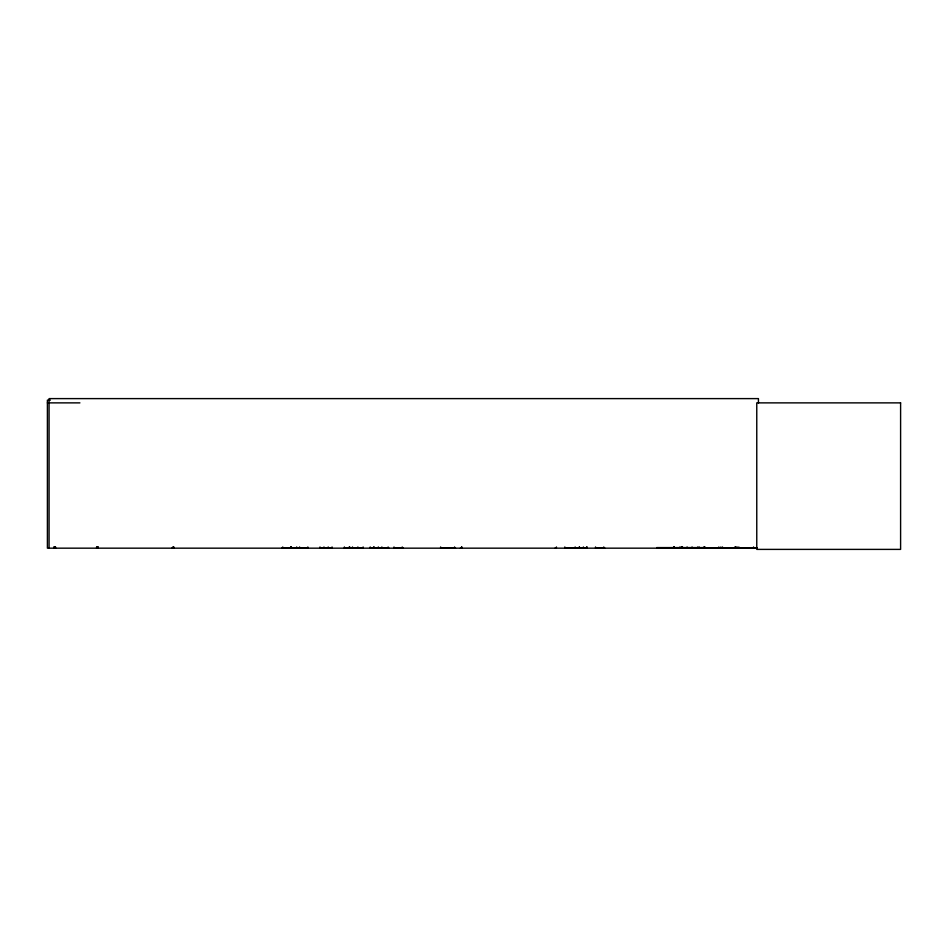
<?xml version="1.0" encoding="UTF-8"?>
<svg xmlns="http://www.w3.org/2000/svg" width="948" height="948" viewBox="0 0 948 948"><rect width="100%" height="100%" fill="white"/><g stroke="black" fill="none" stroke-linecap="round" stroke-linejoin="round"><path stroke-width="1.42" d="M564.807 548.122L586.942 548.051L564.818 547.98M172.477 548.027L173.069 547.873M282.504 548.027L296.558 547.873L281.793 548.122M299.319 548.027L307.685 547.873L298.466 548.122M50.363 400.127L47.4 400.127L47.4 548.169L757.286 548.169M47.4 402.876L79.916 402.876M656.691 547.6L704.091 547.6M757.274 547.873L674.431 548.027M171.861 548.122L173.425 548.027M389.059 548.169L370.36 547.873L388.36 548.027M460.408 548.122L461.463 548.027M555.09 548.122L556.144 548.027M604.907 548.169L595.735 547.98L604.054 548.027M656.715 548.098L757.286 548.122M402.521 548.027L394.155 547.873L403.374 548.169M454.815 548.027L440.761 547.873L455.526 548.169M682.039 548.027L682.074 546.949M758.436 403.042L758.436 398.61L49.071 398.61L49.071 548.169M753.542 546.949L753.542 548.169M738.836 546.949L738.836 548.169M737.212 546.949L737.212 548.169M736.063 546.949L736.146 548.169M735.293 546.949L735.304 548.169M735.103 546.949L735.091 548.169M722.506 546.949L722.506 548.169M720.859 546.949L720.859 548.169M718.821 546.949L718.821 548.169M704.921 546.949L704.921 548.169M704.518 546.949L704.542 548.169M704.328 546.949L704.328 548.169M704.044 546.949L704.02 548.169M699.209 546.949L699.209 548.169M697.787 546.949L697.787 548.169M692.064 546.949L692.064 548.169M687.099 546.949L687.099 548.169M682.536 546.949L682.56 548.169M681.387 546.949L681.387 548.169M679.953 546.949L679.953 548.169M674.241 546.949L674.241 548.169M674.123 546.949L674.123 548.169M673.981 546.949L673.981 548.169M603.769 546.949L603.769 548.169M595.545 546.949L595.545 548.169M586.931 546.949L586.942 548.169M586.788 546.949L586.788 548.169M583.387 546.949L583.387 548.169M579.429 546.949L579.429 548.169M579.299 546.949L579.299 548.169M575.163 546.949L575.163 548.169M564.818 546.949L564.961 548.169M556.452 546.949L556.31 548.169M461.759 546.949L461.759 548.169M461.629 546.949L461.629 548.169M454.578 546.949L454.578 548.169M440.642 546.949L440.642 548.169M402.236 546.949L402.236 548.169M394.013 546.949L394.013 548.169M388.123 546.949L388.123 548.169M381.854 546.949L381.854 548.169M378.311 546.949L378.311 548.169M374.176 546.949L374.176 548.169M373.631 546.949L373.631 548.169M370.218 546.949L370.218 548.169M363.131 546.949L363.131 548.169M357.87 546.949L357.87 548.169M352.49 546.949L352.49 548.169M349.776 546.949L349.776 548.169M349.196 546.949L349.196 548.169M344.397 546.949L344.397 548.169M332.061 546.949L332.061 548.169M328.209 546.949L328.209 548.169M323.967 546.949L323.967 548.169M319.986 546.949L319.986 548.169M307.827 546.949L307.827 548.169M299.604 546.949L299.604 548.169M296.677 546.949L296.677 548.169M291.403 546.949L291.261 548.169M290.894 546.949L290.894 548.169M290.752 546.949L290.752 548.169M282.729 546.949L282.729 548.169M173.733 546.949L173.733 548.169M173.591 546.949L173.591 548.169M173.223 546.949L173.223 548.169M173.081 546.949L173.081 548.169M98.296 546.949L98.296 548.169M97.822 546.949L97.822 548.169M97.063 546.949L97.063 548.169M96.613 546.949L96.613 548.169M55.553 546.949L55.553 548.169M55.102 546.949L55.102 548.169M54.344 546.949L54.344 548.169M53.87 546.949L53.87 548.169M363.013 547.873L344.574 547.98L363.013 547.873M331.919 547.873L320.163 547.98L331.919 547.873M900.6 402.876L756.765 402.876L756.765 549.39L900.6 549.39L900.6 402.876"/></g></svg>
